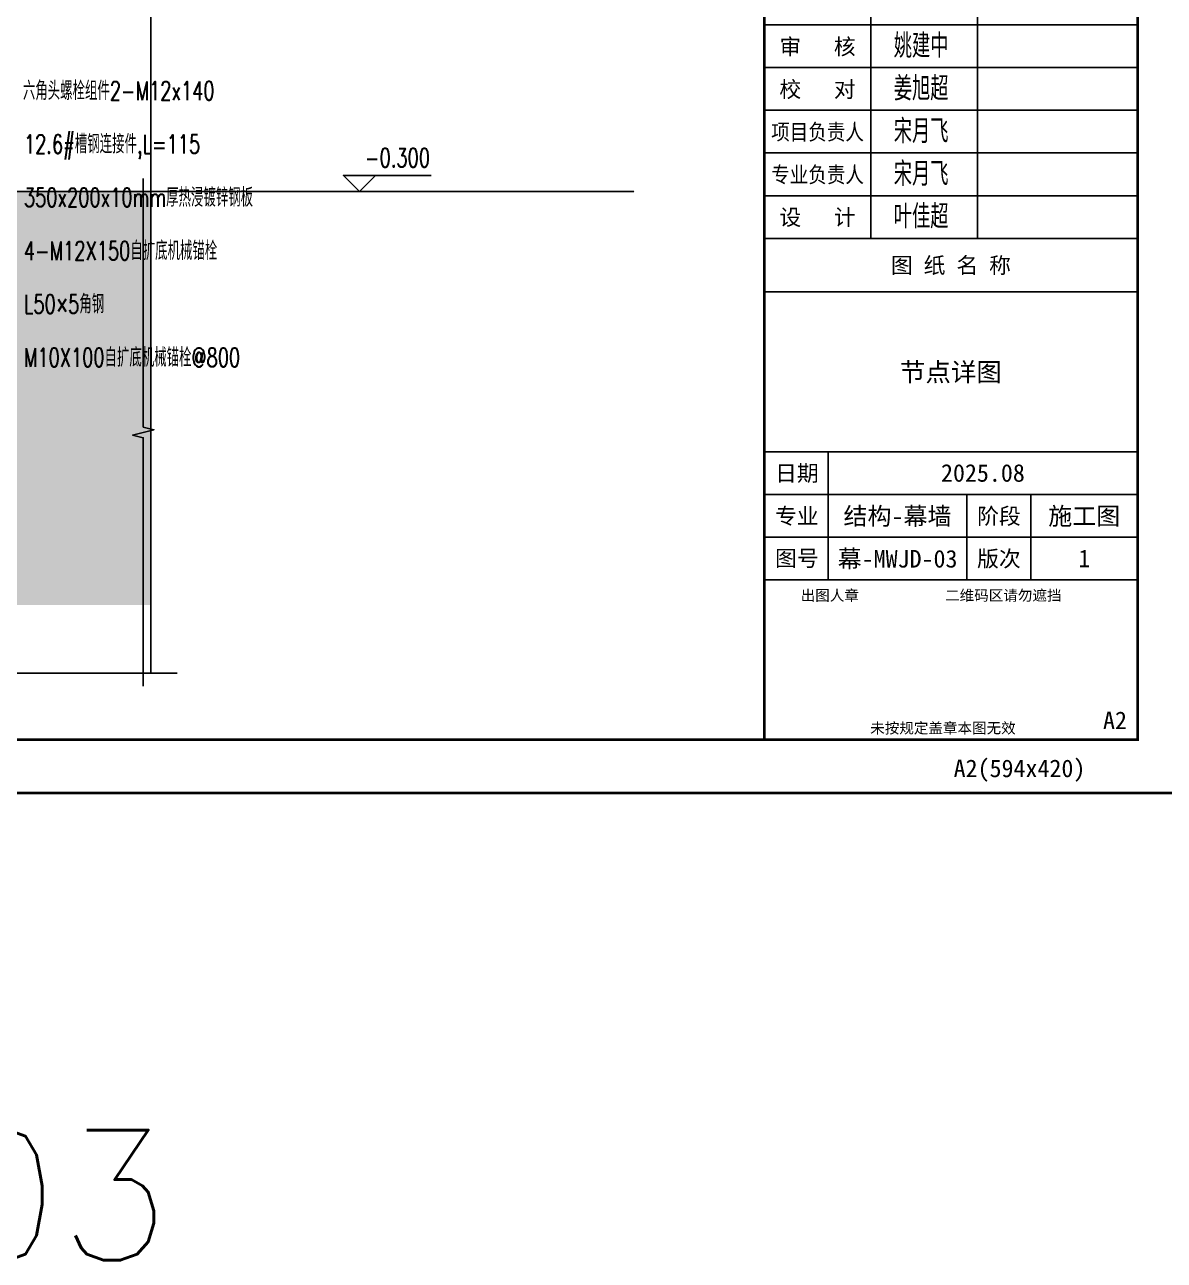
# Model space of a CAD drawing. Extents: x -202236 to 1002404, y -663931 to 1550022.
# Drawn here: x 7689 to 9398, y -358145 to -356292 of the extents above; entities that cross this region are included whole.
import ezdxf
from ezdxf.enums import TextEntityAlignment as Align
from ezdxf.xclip import XClip

# ---------------------------------------------------------------- set-up
doc = ezdxf.new("R2010")
doc.units = 0
doc.linetypes.add('DOTE', pattern=[2.42, 2, -0.2, 0.02, -0.2])
for name, color, linetype in [('!ZN7-符号-173', 173, 'Continuous'), ('0-cxFrame', 155, 'Continuous'), ('3符号', 173, 'Continuous'), ('A-AXIS-D', 1, 'Continuous'), ('A-AXIS-DOTE', 14, 'DOTE'), ('A-SFCE', 30, 'Continuous'), ('DIM_SYMB', 3, 'Continuous'), ('qianming', 155, 'Continuous'), ('TEXT', 7, 'Continuous')]:
    doc.layers.add(name, color=color, linetype=linetype)
doc.layers.add('0-cxText', color=131, linetype='Continuous', lineweight=25)
doc.layers.add('A-WALL-HATCH', color=8, linetype='Continuous', lineweight=13)
doc.styles.add('BZHZ', font='bzxw', dxfattribs={"width": 0.8, "bigfont": 'bzhz'})
doc.styles.add('cx_biaoti', font='')
doc.styles.add('cx_tuming', font='simhei.ttf')
doc.styles.add('cx_tuqian1', font='')
doc.styles.add('DHTEXT-1', font='ROMANS.shx', dxfattribs={"width": 0.7, "bigfont": 'CHINESE.shx'})
doc.styles.get("Standard").update_dxf_attribs({"font": 'romans.shx', "bigfont": 'chinese.shx'})
doc.styles.add('ZNTextStyle', font='ROMANS.shx', dxfattribs={"width": 0.7, "bigfont": 'CHINESE.shx'})
doc.styles.add('黑体', font='simhei.ttf', dxfattribs={"height": 12})
doc.styles.get('cx_biaoti').set_extended_font_data('SimSun')
doc.styles.get('cx_tuqian1').set_extended_font_data('SimSun')

# ---------------------------------------------------------------- blocks, each defined once
blk = doc.blocks.new('20250913160558')
at = {"layer": 'A-WALL-HATCH'}
h = blk.add_hatch(dxfattribs=at)
h.set_pattern_fill('夯实土壤', color=256, scale=40)
h.set_pattern_definition([(45, (-40599805926.08, -3386006360), (-158.9576044107, 158.9576044107), []), (45, (-40599805842.08, -3386006360), (-158.9576044107, 158.9576044107), []), (45, (-40599805758.08, -3386006360), (-158.9576044107, 158.9576044107), []), (135, (-40599805926.08, -3386006360), (-158.9576044107, -158.9576044107), [106, -118.8]), (135, (-40599805884.08, -3386006318), (-158.9576044107, -158.9576044107), [106, -118.8]), (135, (-40599805842.08, -3386006276), (-158.9576044107, -158.9576044107), [106, -118.8])])
h.paths.add_polyline_path([(9550, -5230), (10120.8, -5230), (10150, -5130), (11173.3, -5130), (11173.3, -5750), (9550, -5750)])
h.paths.add_polyline_path([(4200, -5305), (9250, -5305), (9250, -5590), (9250, -5750), (4200, -5750)])
h.paths.add_polyline_path([(51.2, -5305), (3900, -5305), (3900, -5750), (51.2, -5750)])
h.paths.add_polyline_path([(-4220, -5130), (-248.8, -5130), (-248.8, -5750), (-4220, -5750)])
at = {"layer": 'A-SFCE', "color": 8}
blk.add_line((10150, -5130), (11173.3, -5130), dxfattribs=at)
blk = doc.blocks.new('zjcx_lan_qianzi(Dragon)')
for p, q in [((-7000, 4800), (0, 4800)), ((-5000, 4800), (-5000, 0)), ((-3000, 4800), (-3000, 0)), ((-7000, 4000), (0, 4000)), ((-7000, 3200), (0, 3200)), ((-7000, 2400), (0, 2400)), ((-7000, 1600), (0, 1600)), ((-7000, 800), (0, 800))]:
    blk.add_line(p, q)
at = {"const_width": 30}
blk.add_lwpolyline([(-7000, 5600), (0, 5600)], dxfattribs=at)
blk.add_lwpolyline([(-7000, 5600), (0, 5600), (0, 0), (-7000, 0)], close=True, dxfattribs=at)
at = {"style": 'cx_biaoti'}
for s, p in [('签  字  栏', (-3500, 5200)), ('审   定', (-6000, 4400)), ('审   核', (-6000, 3600)), ('校   对', (-6000, 2800)), ('设   计', (-6000, 400))]:
    blk.add_text(s, height=300, dxfattribs=at).set_placement(p, align=Align.MIDDLE)
at = {"style": 'cx_biaoti', "width": 0.85}
for s, p in [('项目负责人', (-6000, 2000)), ('专业负责人', (-6000, 1200))]:
    blk.add_text(s, height=300, dxfattribs=at).set_placement(p, align=Align.MIDDLE)
blk = doc.blocks.new('T-签字(Dragon)')
at = {"layer": '0-cxFrame'}
blk.add_blockref('zjcx_lan_qianzi(Dragon)', (0, 0), dxfattribs=at)
at = {"layer": 'qianming', "style": 'BZHZ', "width": 0.8}
for s, p in [('杨永良', (-4058, 4433)), ('姚建中', (-4058, 3633)), ('姜旭超', (-4058, 2833)), ('宋月飞', (-4058, 2033)), ('宋月飞', (-4058, 1233)), ('叶佳超', (-4058, 433))]:
    blk.add_text(s, height=450, dxfattribs=at).set_placement(p, align=Align.MIDDLE)
blk = doc.blocks.new('zjcx_lan_tuming(Dragon)')
for p, q in [((-7000, 8400), (0, 8400)), ((-5800, 3000), (-5800, 5400)), ((-7000, 4600), (0, 4600)), ((-3200, 3000), (-3200, 4600)), ((-2000, 3000), (-2000, 4600)), ((-7000, 3800), (0, 3800))]:
    blk.add_line(p, q)
at = {"const_width": 30}
for points in [[(-7000, 9400), (0, 9400)], [(-7000, 5400), (0, 5400)], [(-7000, 3000), (0, 3000)], [(-7000, 0), (0, 0)]]:
    blk.add_lwpolyline(points, dxfattribs=at)
blk.add_lwpolyline([(-7000, 9400), (0, 9400), (0, 0), (-7000, 0)], close=True)
at = {"style": 'cx_biaoti'}
for s, p in [('图 纸 名 称', (-3500, 8900)), ('日期', (-6388, 5000)), ('专业', (-6388, 4200)), ('阶段', (-2600, 4200)), ('图号', (-6388, 3400)), ('版次', (-2600, 3400))]:
    blk.add_text(s, height=300, dxfattribs=at).set_placement(p, align=Align.MIDDLE)
for s, p in [('出图人章', (-6316, 2607)), ('二维码区请勿遮挡', (-3609, 2607)), ('未按规定盖章本图无效', (-5013, 120))]:
    blk.add_text(s, height=200, dxfattribs=at).set_placement(p)
blk = doc.blocks.new('T-图签(Dragon)')
blk.add_blockref('zjcx_lan_tuming(Dragon)', (0, 0))
at = {"color": 3, "style": 'cx_biaoti'}
for s, p in [('2025.08', (-2900, 5000)), ('结构-幕墙 ', (-4389, 4199)), ('施工图', (-1000, 4200))]:
    blk.add_text(s, height=330, dxfattribs=at).set_placement(p, align=Align.MIDDLE)
blk = doc.blocks.new('zjcx_T2(Dragon)')
at = {"layer": '0-cxFrame', "const_width": 50}
blk.add_lwpolyline([(-7000, 40000), (0, 40000), (0, 0), (-7000, 0)], close=True, dxfattribs=at)
at = {"layer": '0-cxFrame'}
for name, p in [('T-签字(Dragon)', (0, 9400)), ('T-图签(Dragon)', (0, 0))]:
    blk.add_blockref(name, p, dxfattribs=at)
blk = doc.blocks.new('TK22.A2 L(Dragon)')
at = {"layer": '0-cxFrame', "color": 7, "const_width": 0.5}
blk.add_lwpolyline([(0, 0), (-594, 0), (-594, 420), (0, 420)], close=True, dxfattribs=at)
at = {"layer": '0-cxFrame', "const_width": 0.5}
for points in [[(-80, 10), (-574, 10), (-574, 410), (-80, 410)], [(-10, 10), (-80, 10), (-80, 410), (-10, 410)]]:
    blk.add_lwpolyline(points, close=True, dxfattribs=at)
at = {"layer": '0-cxFrame', "xscale": 0.01, "yscale": 0.01, "zscale": 0.01}
blk.add_blockref('zjcx_T2(Dragon)', (-10, 10), dxfattribs=at)
at = {"style": '黑体', "flags": 4}
blk.add_attdef('图幅', text='', height=3.3, dxfattribs=at).set_placement((-40, 3), align=Align.RIGHT)
at = {"layer": '0-cxFrame', "style": '黑体'}
blk.add_text('(594x420)', height=3.3, dxfattribs=at).set_placement((-40, 3))
at = {"layer": '0-cxText', "flags": 4}
for tag, height, style, p in [('建设单位', 3.5, 'cx_tuming', (-45, 240)), ('项目名称', 3.5, 'cx_tuming', (-45, 210)), ('子项名称', 3.5, 'cx_tuming', (-45, 180)), ('工程编号', 3.3, 'cx_tuqian1', (-35, 165)), ('图名1', 3.5, 'cx_tuming', (-45, 87)), ('图名2', 3.5, 'cx_tuming', (-45, 79)), ('图名3', 3.5, 'cx_tuming', (-45, 71)), ('出图日期', 3.3, 'cx_tuqian1', (-39, 60)), ('专业', 3.3, 'cx_tuqian1', (-55, 52)), ('图号', 3.3, 'cx_tuqian1', (-55, 44)), ('版次', 3.3, 'cx_tuqian1', (-20, 44))]:
    blk.add_attdef(tag, text='', height=height, dxfattribs=dict(at, style=style)).set_placement(p, align=Align.MIDDLE)
at = {"layer": 'Defpoints', "color": 6, "flags": 4}
for tag, height, style, p in [('tufu', 3.3, '黑体', (-12, 12)), ('dwfname', 4, 'cx_tuqian1', (-80, 3))]:
    blk.add_attdef(tag, text='', height=height, dxfattribs=dict(at, style=style)).set_placement(p, align=Align.RIGHT)
blk = doc.blocks.new('Zsymbol-Level')
at = {"ltscale": 10}
blk.add_line((3.48, 0), (-6.85, 0), dxfattribs=at)
blk.add_lwpolyline([(3, 3), (0, 0), (-3, 3), (13.45, 3)])
at = {"color": 0, "style": 'ZNTextStyle', "width": 0.7, "flags": 8}
blk.add_attdef('标高', text='', height=3.5, dxfattribs=at).set_placement((7.12, 6.31), align=Align.MIDDLE_CENTER)
blk.add_attdef('楼层号', text='', height=3.5, dxfattribs=at).set_placement((21.35, 6.29), align=Align.MIDDLE)

msp = doc.modelspace()

# ---------------------------------------------------------------- linework, layer by layer
at = {"layer": 'A-AXIS-DOTE'}
msp.add_line((5330.61, -356541.69), (8603.36, -356541.69), dxfattribs=at)

# ---------------------------------------------------------------- block references
at = {"layer": '!ZN7-符号-173', "color": 7, "ltscale": 70}
ref = msp.add_blockref('Zsymbol-Level', (8191.28, -356541.69), dxfattribs=dict(at, xscale=8, yscale=8, zscale=8))
ref.add_attrib('标高', '-0.300', dxfattribs={"layer": '0', "color": 0, "height": 28, "style": 'ZNTextStyle', "width": 0.7}).set_placement((8248.24, -356491.22), align=Align.MIDDLE_CENTER)

# ---------------------------------------------------------------- texts
at = {"layer": 'DIM_SYMB', "color": 7}
msp.add_text('幕-MWJD-03', height=195.319, dxfattribs=at).set_placement((6240.73, -358144.62))

# ---------------------------------------------------------------- next in the draw order: block references
at = {"layer": 'A-AXIS-D', "ltscale": 800}
ref = msp.add_blockref('20250913160558', (-3288.63, -351411.69), dxfattribs=at)
XClip(ref).set_block_clipping_path([(8878.3221419092, -5852.6153185393), (11166.9362622546, -3030.562866794)])

# ---------------------------------------------------------------- next in the draw order: linework, layer by layer
at = {"layer": '3符号'}
for points in [[(7866.96, -357283.5), (7866.96, -356911), (7850.96, -356907), (7882.96, -356899), (7866.96, -356895), (7866.96, -356522.49)], [(5570.49, -357264.3), (6736.25, -357264.3), (6740.25, -357248.3), (6748.25, -357280.3), (6752.25, -357264.3), (7918.01, -357264.3)]]:
    msp.add_lwpolyline(points, dxfattribs=at)

# ---------------------------------------------------------------- next in the draw order: block references
at = {"layer": '0-cxFrame'}
ref = msp.add_blockref('TK22.A2 L(Dragon)', (9438.2, -357444.07), dxfattribs=dict(at, xscale=8, yscale=8, zscale=8))
ref.add_attrib('图名2', '节点详图', dxfattribs={"layer": '0-cxText', "height": 28, "style": 'cx_tuming'}).set_placement((9078.2, -356812.07), align=Align.MIDDLE)
ref.add_attrib('图号', '幕-MWJD-03', dxfattribs={"layer": '0-cxText', "height": 26.4, "style": 'cx_tuqian1'}).set_placement((8998.2, -357092.07), align=Align.MIDDLE)
ref.add_attrib('版次', '1', dxfattribs={"layer": '0-cxText', "height": 26.4, "style": 'cx_tuqian1'}).set_placement((9278.2, -357092.07), align=Align.MIDDLE)
ref.add_attrib('图幅', 'A2', dxfattribs={"layer": '0', "height": 26.4, "style": '黑体'}).set_placement((9118.2, -357420.07), align=Align.RIGHT)
ref.add_attrib('tufu', 'A2', dxfattribs={"layer": 'Defpoints', "color": 6, "height": 26.4, "style": '黑体'}).set_placement((9342.2, -357348.07), align=Align.RIGHT)

# ---------------------------------------------------------------- next in the draw order: texts
at = {"layer": 'TEXT', "ltscale": 80, "style": 'DHTEXT-1', "width": 0.7}
for s, p in [('六角头螺栓组件2-M12x140', (7686.47, -356390.66)), ('12.6#槽钢连接件,L=115', (7687.94, -356470.66)), ('350x200x10mm厚热浸镀锌钢板', (7687.94, -356550.66)), ('4-M12X150自扩底机械锚栓', (7687.94, -356630.66)), ('L50×5角钢', (7687.94, -356710.66)), ('M10X100自扩底机械锚栓@800', (7687.94, -356790.66))]:
    msp.add_text(s, height=28, dxfattribs=at).set_placement(p, align=Align.MIDDLE_LEFT)

doc.saveas('drawing.dxf')
